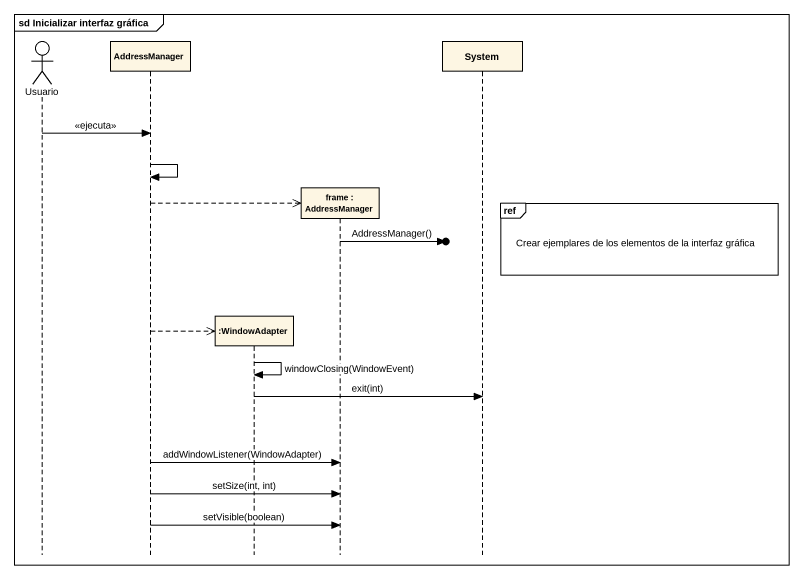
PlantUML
@startuml
mainframe sd Inicializar interfaz gráfica
hide footbox
actor Usuario
participant AddressManager
participant ":WindowAdapter" as WindowAdapter
participant "frame : AddressManager" as frame_
participant System

Usuario -> AddressManager : <<ejecuta>>
AddressManager -> AddressManager
ref over System : Crear ejemplares de los elementos de la interfaz gráfica
AddressManager -->> frame_ **
frame_ ->o] : AddressManager()
AddressManager -->> WindowAdapter **
WindowAdapter -> WindowAdapter : windowClosing(WindowEvent)
WindowAdapter -> System : exit(int)
AddressManager -> frame_ : addWindowListener(WindowAdapter)
AddressManager -> frame_ : setSize(int, int)
AddressManager -> frame_ : setVisible(boolean)
@enduml
